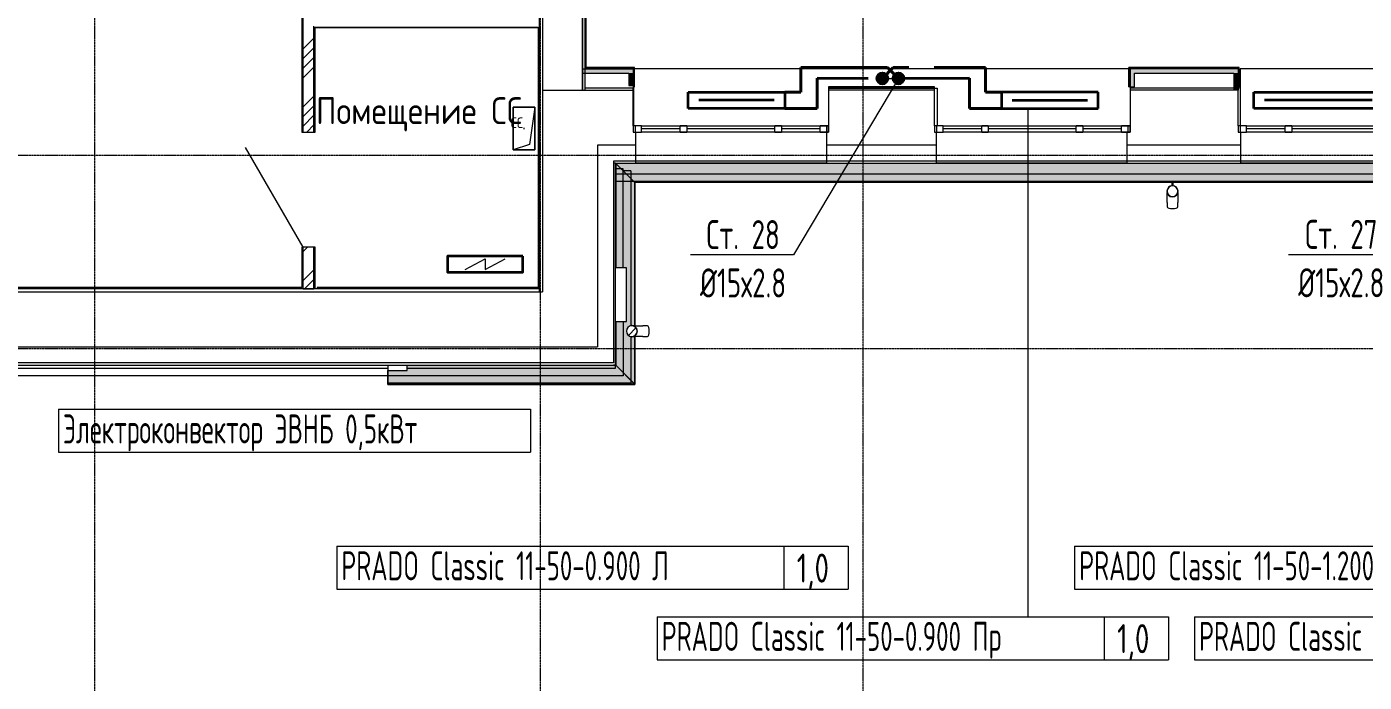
# Model space of a CAD drawing. Header units: millimetres. Extents: x -3929 to 624051, y 52832 to 514950.
# Drawn here: x 176184 to 188631, y 235758 to 241857 of the extents above; entities that cross this region are included whole.
import ezdxf
from ezdxf import colors
from ezdxf.entities.mleader import LeaderData, LeaderLine
from ezdxf.enums import TextEntityAlignment as Align
from ezdxf.math import Vec2, Vec3

# ---------------------------------------------------------------- set-up
doc = ezdxf.new("R2010")
doc.units = ezdxf.units.MM
for name, pattern in [('ADSK_Линия сетки', [25, 20, -2.5, 0, -2.5]), ('ADSK_Штриховая_ш2 п1', [3, 2, -1]), ('Hidden', [7.14375, 4.7625, -2.38125])]:
    doc.linetypes.add(name, pattern=pattern)
for name, color, linetype, lineweight in [('_ Окна', 7, 'Continuous', 9), ('Аннотация', 7, 'Continuous', 18), ('Двери', 7, 'Continuous', 9), ('Марки помещений', 7, 'Continuous', 20), ('Обобщенные модели', 7, 'Continuous', 18), ('ОВ-О-Оборудование', 32, 'Continuous', 35), ('ОВ-ТЕКСТ', 7, 'Continuous', 25), ('Ограждение', 7, 'Continuous', 9), ('Окна', 7, 'Continuous', 9), ('Оси', 253, 'Continuous', 9), ('Перекрытие', 7, 'Continuous', 18), ('Стены внутренние', 7, 'Continuous', 18), ('Стены наружные', 7, 'Continuous', 18), ('Стены несущие', 7, 'Continuous', 30), ('Стены отделка', 7, 'Continuous', 30), ('Стены штриховка', 7, 'Continuous', 9)]:
    doc.layers.add(name, color=color, linetype=linetype, lineweight=lineweight)
for name, color, linetype in [('ПРИБОРЫ', 3, 'Continuous'), ('статистика приборов', 252, 'Continuous'), ('стояки', 7, 'Continuous')]:
    doc.layers.add(name, color=color, linetype=linetype)
doc.layers.add('т11.1', color=1, linetype='Continuous', true_color=0xff0000)
doc.layers.add('т21.1', color=5, linetype='Continuous', true_color=0x0000ff)
doc.styles.add('GOST Common_2', font='GOST_Common.ttf', dxfattribs={"width": 0.9, "height": 250})
doc.styles.add('GOST Common_5', font='GOST_Common.ttf', dxfattribs={"width": 0.9, "height": 200})
doc.styles.add('СТИЛЬ', font='simplex.shx', dxfattribs={"width": 0.65})

# ---------------------------------------------------------------- blocks, each defined once
blk = doc.blocks.new('*U2938')
at = {"layer": 'ОВ-О-Оборудование', "color": 32, "ltscale": 0.1, "true_color": 0xcd6928}
for p, q in [((600, 75), (-600, 75)), ((-600, 75), (-600, -75)), ((-500, 0), (500, 0)), ((600, -75), (600, 75)), ((-600, -75), (600, -75))]:
    blk.add_line(p, q, dxfattribs=at)
blk = doc.blocks.new('*U2937')
at = {"layer": 'ОВ-О-Оборудование', "color": 32, "ltscale": 0.1, "true_color": 0xcd6928}
for p, q in [((450, 75), (-450, 75)), ((-450, 75), (-450, -75)), ((-350, 0), (350, 0)), ((450, -75), (450, 75)), ((-450, -75), (450, -75))]:
    blk.add_line(p, q, dxfattribs=at)
blk = doc.blocks.new('2 этаж')
at = {"layer": 'Ограждение', "lineweight": 0, "transparency": 33554432}
for points in [[(372583, -171686), (372583, -171231), (372565, -171240), (372542, -171240), (372522, -171229), (372508, -171213), (372503, -171191), (372508, -171169), (372522, -171152), (372542, -171142), (372565, -171142), (372583, -171150), (372583, -169809), (372404, -169630), (372404, -170601), (372503, -170601), (372503, -171101), (372404, -171101), (372404, -171507), (372478, -171580)], [(382798, -169809), (382838, -169809), (382838, -169630), (380754, -169630), (380754, -169649), (380354, -169649), (380354, -169630), (372404, -169630), (372583, -169809), (382536, -169809)], [(382798, -169809), (382838, -169809), (382838, -169805), (372579, -169805), (372583, -169809), (382536, -169809)], [(372403, -170601), (372404, -170601), (372403, -170377)], [(372068, -171686), (372583, -171686), (372403, -171507), (370464, -171507), (370464, -171556), (370284, -171556), (370284, -171686), (370464, -171686)], [(372583, -171686), (372578, -171682), (370284, -171682), (370284, -171686), (372583, -171686)]]:
    blk.add_hatch(color=253, dxfattribs=at).paths.add_polyline_path(points)
h = blk.add_hatch(color=253, dxfattribs=at)
h.paths.add_polyline_path([(372583, -171686), (372583, -171231), (372579, -171233), (372579, -171682), (372583, -171686)])
h.paths.add_polyline_path([(372583, -171151), (372583, -169809), (372579, -169805), (372579, -171149), (372583, -171151)])
at = {"layer": 'Стены внутренние', "lineweight": 0}
for points in [[(372525, -168789), (372565, -168789), (372565, -168749), (372096, -168749), (372096, -168789)], [(377230, -168917), (377230, -168749), (377190, -168749), (377190, -168917)], [(377825, -168789), (378195, -168789), (378195, -168749), (377230, -168749), (377230, -168789), (377302, -168789)], [(372525, -168904), (372565, -168904), (372565, -168789), (372525, -168789)], [(378155, -168939), (378195, -168939), (378195, -168789), (378155, -168789)]]:
    blk.add_hatch(color=253, dxfattribs=at).paths.add_polyline_path(points)
at = {"layer": '_ Окна', "color": 253, "lineweight": 0}
for p, q in [((372645, -169279), (372565, -169279)), ((372565, -169279), (372565, -169339)), ((372565, -169339), (372645, -169339)), ((372585, -169279), (372585, -169339)), ((372645, -169339), (372645, -169279)), ((373005, -169309), (372645, -169309)), ((373005, -169339), (373005, -169279)), ((373005, -169279), (373065, -169279)), ((373065, -169339), (373005, -169339)), ((373065, -169279), (373065, -169339)), ((373885, -169309), (373065, -169309)), ((373885, -169339), (373885, -169279)), ((373885, -169279), (373945, -169279)), ((373945, -169339), (373885, -169339)), ((373945, -169279), (373945, -169339)), ((374305, -169309), (373945, -169309)), ((374305, -169339), (374305, -169279)), ((374305, -169279), (374385, -169279)), ((374385, -169339), (374305, -169339)), ((374365, -169279), (374365, -169339)), ((374385, -169279), (374385, -169339)), ((375450, -169279), (375370, -169279)), ((375370, -169279), (375370, -169339)), ((375370, -169339), (375450, -169339)), ((375390, -169279), (375390, -169339)), ((375450, -169339), (375450, -169279)), ((375810, -169309), (375450, -169309)), ((375810, -169339), (375810, -169279)), ((375810, -169279), (375870, -169279)), ((375870, -169339), (375810, -169339)), ((375870, -169279), (375870, -169339)), ((376690, -169309), (375870, -169309)), ((376690, -169339), (376690, -169279)), ((376690, -169279), (376750, -169279)), ((376750, -169339), (376690, -169339)), ((376750, -169279), (376750, -169339)), ((377110, -169309), (376750, -169309)), ((377110, -169339), (377110, -169279)), ((377110, -169279), (377190, -169279)), ((377190, -169339), (377110, -169339)), ((377170, -169279), (377170, -169339)), ((377190, -169279), (377190, -169339)), ((378275, -169279), (378195, -169279)), ((378195, -169279), (378195, -169339)), ((378195, -169339), (378275, -169339)), ((378215, -169279), (378215, -169339)), ((378275, -169339), (378275, -169279)), ((378635, -169309), (378275, -169309)), ((378635, -169339), (378635, -169279)), ((378635, -169279), (378695, -169279)), ((378695, -169339), (378635, -169339)), ((378695, -169279), (378695, -169339)), ((379515, -169309), (378695, -169309))]:
    blk.add_line(p, q, dxfattribs=at)
at = {"layer": 'Двери', "color": 253, "lineweight": 0}
blk.add_line((369494, -170408), (368959, -169481), dxfattribs=at)
at = {"layer": 'Обобщенные модели', "color": 253, "lineweight": 0}
for p, q in [((371450, -169505), (371450, -169105)), ((371450, -169105), (371650, -169105)), ((371650, -169105), (371450, -169105)), ((371450, -169105), (371450, -169505)), ((371650, -169105), (371600, -169455)), ((371650, -169105), (371650, -169505)), ((371650, -169505), (371650, -169105)), ((371600, -169455), (371450, -169505)), ((371650, -169505), (371450, -169505)), ((371450, -169505), (371650, -169505)), ((377580, -169799), (377580, -169803)), ((377580, -169803), (377580, -169805)), ((377580, -169805), (377580, -169807)), ((377580, -169809), (377580, -169838)), ((377590, -169803), (377590, -169799)), ((377590, -169805), (377590, -169803)), ((377590, -169807), (377590, -169805)), ((377590, -169838), (377590, -169809)), ((377535, -169904), (377535, -169902)), ((377535, -169907), (377535, -169904)), ((377535, -169910), (377535, -169907)), ((377535, -169913), (377535, -169910)), ((377535, -169917), (377535, -169913)), ((377535, -169920), (377535, -169917)), ((377535, -169924), (377535, -169920)), ((377535, -169928), (377535, -169924)), ((377535, -169932), (377535, -169928)), ((377535, -169936), (377535, -169932)), ((377535, -169941), (377535, -169936)), ((377535, -169945), (377535, -169941)), ((377535, -169950), (377535, -169945)), ((377535, -169955), (377535, -169950)), ((377535, -169960), (377535, -169955)), ((377535, -169965), (377535, -169960)), ((377535, -169971), (377535, -169965)), ((377535, -169976), (377535, -169971)), ((377535, -169981), (377535, -169976)), ((377535, -169987), (377535, -169981)), ((377535, -169993), (377535, -169987)), ((377535, -169993), (377535, -170035)), ((377635, -169902), (377635, -169903)), ((377635, -169903), (377635, -169906)), ((377635, -169906), (377635, -169909)), ((377635, -169909), (377635, -169912)), ((377635, -169912), (377635, -169915)), ((377635, -169915), (377635, -169919)), ((377635, -169919), (377635, -169922)), ((377635, -169922), (377635, -169926)), ((377635, -169926), (377635, -169930)), ((377635, -169930), (377635, -169935)), ((377635, -169935), (377635, -169939)), ((377635, -169939), (377635, -169943)), ((377635, -169943), (377635, -169948)), ((377635, -169948), (377635, -169953)), ((377635, -169953), (377635, -169958)), ((377635, -169958), (377635, -169963)), ((377635, -169963), (377635, -169968)), ((377635, -169968), (377635, -169974)), ((377635, -169974), (377635, -169979)), ((377635, -169979), (377635, -169985)), ((377635, -169985), (377635, -169990)), ((377635, -169990), (377635, -169993)), ((377635, -170035), (377635, -169993)), ((372567, -171141), (372568, -171141)), ((372569, -171241), (372567, -171241)), ((372568, -171141), (372570, -171141)), ((372572, -171241), (372569, -171241)), ((372570, -171141), (372573, -171141)), ((372575, -171241), (372572, -171241)), ((372573, -171141), (372576, -171141)), ((372578, -171241), (372575, -171241)), ((372576, -171141), (372578, -171141)), ((372578, -171141), (372579, -171141)), ((372579, -171241), (372578, -171241)), ((372580, -171141), (372582, -171141)), ((372581, -171241), (372580, -171241)), ((372583, -171141), (372587, -171141)), ((372585, -171241), (372583, -171241)), ((372588, -171241), (372585, -171241)), ((372587, -171141), (372591, -171141)), ((372592, -171241), (372588, -171241)), ((372591, -171141), (372595, -171141)), ((372597, -171241), (372592, -171241)), ((372595, -171141), (372599, -171141)), ((372601, -171241), (372597, -171241)), ((372599, -171141), (372603, -171141)), ((372605, -171241), (372601, -171241)), ((372603, -171141), (372608, -171141)), ((372610, -171241), (372605, -171241)), ((372608, -171141), (372613, -171141)), ((372615, -171241), (372610, -171241)), ((372613, -171141), (372617, -171141)), ((372620, -171241), (372615, -171241)), ((372617, -171141), (372622, -171141)), ((372625, -171241), (372620, -171241)), ((372622, -171141), (372628, -171141)), ((372630, -171241), (372625, -171241)), ((372628, -171141), (372633, -171141)), ((372635, -171241), (372630, -171241)), ((372633, -171141), (372638, -171141)), ((372640, -171241), (372635, -171241)), ((372638, -171141), (372644, -171141)), ((372646, -171241), (372640, -171241)), ((372644, -171141), (372649, -171141)), ((372651, -171241), (372646, -171241)), ((372649, -171141), (372655, -171141)), ((372657, -171241), (372651, -171241)), ((372655, -171141), (372657, -171141)), ((372700, -171141), (372657, -171141)), ((372657, -171241), (372700, -171241))]:
    blk.add_line(p, q, dxfattribs=at)
at = {"layer": 'Обобщенные модели', "color": 253, "linetype": 'Continuous', "lineweight": 0}
blk.add_line((372522, -171230), (372591, -171160), dxfattribs=at)
at = {"layer": 'Обобщенные модели', "color": 253, "lineweight": 0}
for centre, radius, start, end in [((371550, -169305), 2.5, 0, 180), ((371550, -169305), 2.5, 120, 180), ((371550, -169305), 2.5, 180, 0), ((371550, -169305), 2.5, 240, 345), ((371550, -169305), 2.5, 15, 90), ((377585, -169889), 52, 90, 270), ((377585, -169889), 50, 90, 270), ((377585, -169889), 52, 270, 90), ((377585, -169889), 50, 270, 90), ((372553, -171191), 52, 77.1429, 101.1114), ((372553, -171191), 50, 0, 180), ((372553, -171191), 50, 180, 0), ((372553, -171191), 52, 258.8886, 282.8571), ((372553, -171191), 52, 61.304, 77.1429), ((372553, -171191), 52, 282.8571, 298.696), ((372553, -171191), 52, 59.8057, 61.304), ((372553, -171191), 52, 298.696, 300.1943), ((372553, -171191), 52, 56.8239, 58.981), ((372553, -171191), 52, 301.019, 303.1761), ((372553, -171191), 52, 0, 54.6643), ((372553, -171191), 52, 305.3357, 0)]:
    blk.add_arc(centre, radius, start, end, dxfattribs=at)
for centre, major_axis, start_param, end_param in [((377585, -170035), (50, 0), 3.141593, 4.712389), ((377585, -170035), (50, 0), 4.712389, 6.283185), ((372700, -171191), (0, 50), 4.712389, 6.283185), ((372700, -171191), (0, 50), 3.141593, 4.712389)]:
    blk.add_ellipse(centre, major_axis=major_axis, ratio=0.309017, start_param=start_param, end_param=end_param, dxfattribs=at)
at = {"layer": 'Ограждение', "color": 253, "lineweight": 0}
for p, q in [((372404, -169630), (372403, -169629)), ((372403, -169629), (372589, -169629)), ((372404, -169630), (372582, -169807)), ((372583, -169809), (372404, -169630)), ((372404, -169630), (372404, -170601)), ((372404, -169630), (372404, -170601)), ((380354, -169630), (372404, -169630)), ((380354, -169630), (372404, -169630)), ((372589, -169629), (374365, -169629)), ((374365, -169629), (372589, -169629)), ((375389, -169629), (377160, -169629)), ((377160, -169629), (375389, -169629)), ((378219, -169629), (379995, -169629)), ((379995, -169629), (378219, -169629)), ((372582, -169807), (372578, -169803)), ((372578, -169803), (372578, -171149)), ((372578, -169803), (372579, -169805)), ((382838, -169803), (372578, -169803)), ((372579, -169805), (372582, -169807)), ((372580, -169805), (372579, -169805)), ((372579, -169805), (372579, -171150)), ((372582, -169807), (372579, -169805)), ((372579, -169805), (372579, -171149)), ((372579, -169805), (372582, -169807)), ((382838, -169805), (372579, -169805)), ((382838, -169805), (372579, -169805)), ((372582, -169807), (372580, -169805)), ((372580, -169805), (372580, -171150)), ((372580, -169805), (372582, -169807)), ((382838, -169805), (372580, -169805)), ((372582, -169807), (372582, -171151)), ((372582, -169808), (372582, -169807)), ((372582, -169807), (372582, -171151)), ((372583, -169809), (372582, -169807)), ((372582, -169807), (372583, -169809)), ((382838, -169807), (372582, -169807)), ((382838, -169807), (372582, -169807)), ((372582, -169808), (372582, -171151)), ((372582, -169808), (372582, -171151)), ((372582, -169808), (372583, -169809)), ((382838, -169808), (372582, -169808)), ((382838, -169808), (372582, -169808)), ((372583, -169809), (372583, -171151)), ((372583, -169809), (372583, -171151)), ((382838, -169809), (372583, -169809)), ((382838, -169809), (372583, -169809)), ((372404, -171101), (372404, -171507)), ((372404, -171101), (372404, -171507)), ((372578, -171234), (372578, -171681)), ((372579, -171233), (372579, -171682)), ((372579, -171233), (372579, -171682)), ((372580, -171233), (372580, -171682)), ((372582, -171231), (372582, -171685)), ((372582, -171232), (372582, -171684)), ((372582, -171232), (372582, -171685)), ((372582, -171232), (372582, -171684)), ((372583, -171231), (372583, -171686)), ((372583, -171231), (372583, -171686)), ((370464, -171507), (372404, -171507)), ((370464, -171507), (372404, -171507)), ((372403, -171506), (372383, -171506)), ((372404, -171507), (372403, -171506)), ((372583, -171686), (372404, -171507)), ((372404, -171507), (372582, -171684)), ((370284, -171556), (370284, -171684)), ((370284, -171686), (370284, -171556)), ((370284, -171684), (370284, -171681)), ((370284, -171681), (370284, -171682)), ((370284, -171681), (372578, -171681)), ((370284, -171682), (370284, -171684)), ((370284, -171684), (370284, -171682)), ((370284, -171682), (370284, -171682)), ((370284, -171682), (370284, -171684)), ((370284, -171684), (370284, -171682)), ((370284, -171682), (370284, -171684)), ((370284, -171682), (372579, -171682)), ((370284, -171682), (372579, -171682)), ((370284, -171682), (372580, -171682)), ((370284, -171685), (370284, -171684)), ((370284, -171686), (370284, -171684)), ((370284, -171684), (370284, -171686)), ((370284, -171684), (372582, -171684)), ((370284, -171684), (372582, -171684)), ((370284, -171685), (370284, -171686)), ((370284, -171685), (372582, -171685)), ((370284, -171685), (372582, -171685)), ((370284, -171686), (372583, -171686)), ((370284, -171686), (372583, -171686)), ((372578, -171681), (372579, -171682)), ((372582, -171684), (372578, -171681)), ((372579, -171682), (372582, -171684)), ((372582, -171684), (372579, -171682)), ((372580, -171682), (372579, -171682)), ((372579, -171682), (372582, -171684)), ((372580, -171682), (372582, -171684)), ((372582, -171684), (372580, -171682)), ((372582, -171684), (372583, -171686)), ((372583, -171686), (372582, -171684)), ((372582, -171685), (372582, -171684)), ((372582, -171685), (372583, -171686))]:
    blk.add_line(p, q, dxfattribs=at)
at = {"layer": 'Окна', "color": 253, "lineweight": 0}
for p, q in [((372645, -169279), (372565, -169279)), ((372565, -169279), (372565, -169339)), ((372565, -169339), (372645, -169339)), ((372645, -169279), (373005, -169279)), ((373005, -169339), (372645, -169339)), ((373065, -169279), (373005, -169279)), ((373005, -169339), (373065, -169339)), ((373065, -169279), (373885, -169279)), ((373885, -169339), (373065, -169339)), ((373945, -169279), (373885, -169279)), ((373885, -169339), (373945, -169339)), ((373945, -169279), (374305, -169279)), ((374305, -169339), (373945, -169339)), ((374385, -169279), (374305, -169279)), ((374305, -169339), (374385, -169339)), ((374385, -169339), (374385, -169279)), ((375450, -169279), (375370, -169279)), ((375370, -169279), (375370, -169339)), ((375370, -169339), (375450, -169339)), ((375450, -169279), (375810, -169279)), ((375810, -169339), (375450, -169339)), ((375870, -169279), (375810, -169279)), ((375810, -169339), (375870, -169339)), ((375870, -169279), (376690, -169279)), ((376690, -169339), (375870, -169339)), ((376750, -169279), (376690, -169279)), ((376690, -169339), (376750, -169339)), ((376750, -169279), (377110, -169279)), ((377110, -169339), (376750, -169339)), ((377190, -169279), (377110, -169279)), ((377110, -169339), (377190, -169339)), ((377190, -169339), (377190, -169279)), ((378275, -169279), (378195, -169279)), ((378195, -169279), (378195, -169339)), ((378195, -169339), (378275, -169339)), ((378275, -169279), (378635, -169279)), ((378635, -169339), (378275, -169339)), ((378695, -169279), (378635, -169279)), ((378635, -169339), (378695, -169339)), ((378695, -169279), (379515, -169279)), ((379515, -169339), (378695, -169339))]:
    blk.add_line(p, q, dxfattribs=at)
at = {"layer": 'Оси', "color": 253, "linetype": 'ADSK_Линия сетки', "lineweight": 0}
for p, q in [((367555, -176377), (367555, -127124)), ((371705, -176377), (371705, -149490)), ((374705, -176377), (374705, -149490)), ((354441, -169552), (407251, -169552)), ((354441, -171352), (414768, -171352))]:
    blk.add_line(p, q, dxfattribs=at)
at = {"layer": 'Перекрытие', "color": 253, "lineweight": 0}
for p, q in [((377178, -168749), (372577, -168749)), ((380482, -168749), (378214, -168749)), ((378214, -168749), (378214, -169279)), ((372569, -168917), (372569, -169279)), ((375370, -168929), (375394, -168929)), ((375394, -168929), (375394, -169279)), ((377214, -168929), (377214, -168917))]:
    blk.add_line(p, q, dxfattribs=at)
at = {"layer": 'Стены внутренние', "color": 253, "linetype": 'Continuous', "lineweight": 0}
for p, q in [((369494, -168564), (369594, -168464)), ((369494, -168654), (369594, -168554)), ((369494, -168744), (369594, -168644)), ((369494, -168833), (369594, -168733)), ((369494, -169103), (369594, -169003)), ((369494, -169193), (369594, -169093)), ((369494, -169282), (369594, -169182)), ((369528, -169338), (369594, -169272)), ((369494, -170450), (369536, -170408)), ((369494, -170719), (369594, -170619)), ((369507, -170796), (369594, -170709))]:
    blk.add_line(p, q, dxfattribs=at)
at = {"layer": 'Стены внутренние', "color": 253, "lineweight": 0}
for p, q in [((378207, -168763), (378214, -168763)), ((378214, -168775), (378207, -168775)), ((378195, -168929), (378207, -168929))]:
    blk.add_line(p, q, dxfattribs=at)
at = {"layer": 'Стены наружные', "color": 253, "lineweight": 0}
for p, q in [((378207, -168869), (378207, -168917)), ((372565, -168917), (372565, -168929)), ((378207, -168917), (378214, -168917)), ((374365, -169609), (372590, -169609)), ((377160, -169609), (375390, -169609)), ((379995, -169609), (378220, -169609)), ((372473, -169679), (372404, -169679)), ((382838, -169729), (372404, -169729)), ((372473, -170601), (372473, -169679)), ((372543, -169699), (372473, -169699)), ((372543, -169699), (372543, -171142)), ((382838, -169799), (372404, -169799)), ((372473, -171101), (372473, -171606)), ((372543, -171240), (372543, -171676)), ((370284, -171506), (370284, -171536)), ((372403, -171506), (372383, -171506)), ((372403, -171536), (372403, -171507)), ((366204, -171536), (370283, -171536)), ((372473, -171606), (366204, -171606)), ((370280, -171606), (370280, -171676)), ((370283, -171536), (370283, -171606)), ((370464, -171536), (372403, -171536)), ((372543, -171676), (370280, -171676))]:
    blk.add_line(p, q, dxfattribs=at)
at = {"layer": 'Стены несущие', "color": 253, "lineweight": 0}
for p, q in [((371723, -162452), (371723, -170826)), ((372096, -168949), (372096, -163000)), ((372096, -163020), (372096, -168949)), ((369494, -169338), (369494, -167271)), ((369594, -168363), (369594, -168353)), ((369594, -169338), (369594, -168363)), ((371723, -168949), (372565, -168949)), ((372565, -169279), (372565, -168949)), ((374385, -168949), (374385, -169279)), ((375370, -168949), (374385, -168949)), ((375370, -169279), (375370, -168949)), ((377190, -168949), (377190, -169279)), ((378195, -168949), (377190, -168949)), ((378195, -169279), (378195, -168949)), ((369494, -169338), (369594, -169338)), ((372590, -169459), (372590, -169339)), ((374365, -169339), (374365, -169459)), ((375390, -169459), (375390, -169339)), ((377160, -169339), (377160, -169459)), ((378220, -169459), (378220, -169339)), ((372590, -169459), (372233, -169459)), ((372233, -169459), (372233, -171336)), ((375390, -169459), (374365, -169459)), ((378220, -169459), (377160, -169459)), ((369494, -170796), (369494, -170408)), ((369594, -170408), (369494, -170408)), ((369594, -170796), (369594, -170408)), ((364725, -170826), (371723, -170826)), ((369494, -170796), (369594, -170796)), ((364217, -171336), (372233, -171336))]:
    blk.add_line(p, q, dxfattribs=at)
at = {"layer": 'Стены отделка', "color": 253, "lineweight": 0}
for p, q in [((372116, -163421), (372116, -168949)), ((372128, -168737), (372128, -163421)), ((369482, -165956), (369482, -169338)), ((371693, -170826), (371693, -167371)), ((369594, -168363), (369594, -168363)), ((369606, -168365), (371681, -168365)), ((369606, -169338), (369606, -168365)), ((371681, -168365), (371681, -170784)), ((372096, -168749), (372565, -168749)), ((372575, -168737), (372128, -168737)), ((372565, -168749), (372565, -168917)), ((372577, -168917), (372577, -168739)), ((377178, -168737), (377178, -168917)), ((378205, -168737), (377180, -168737)), ((378195, -168749), (377190, -168749)), ((377190, -168749), (377190, -168917)), ((378195, -168749), (378195, -168949)), ((378207, -168869), (378207, -168739)), ((372096, -168789), (372525, -168789)), ((372525, -168789), (372525, -168904)), ((377230, -168789), (378155, -168789)), ((377230, -168917), (377230, -168789)), ((378155, -168789), (378155, -168939)), ((378195, -168869), (378207, -168869)), ((372564, -168929), (372116, -168929)), ((372525, -168904), (372565, -168904)), ((372565, -168929), (372564, -168929)), ((372564, -168949), (372565, -168949)), ((372565, -168917), (372577, -168917)), ((372565, -168949), (372565, -168929)), ((374385, -168917), (374385, -168949)), ((375370, -168917), (374385, -168917)), ((375369, -168929), (375370, -168929)), ((375370, -168949), (375370, -168917)), ((375370, -168949), (375370, -168949)), ((377178, -168917), (377230, -168917)), ((378195, -168929), (377190, -168929)), ((377190, -168929), (377190, -168949)), ((378155, -168939), (378195, -168939)), ((378195, -168949), (378195, -168949)), ((369482, -169338), (369494, -169338)), ((369594, -169338), (369606, -169338)), ((372590, -169629), (372590, -169459)), ((374365, -169459), (374365, -169629)), ((375390, -169459), (375390, -169459)), ((375390, -169629), (375390, -169459)), ((377160, -169459), (377160, -169629)), ((378220, -169459), (378220, -169459)), ((378220, -169629), (378220, -169459)), ((372590, -169609), (372383, -169609)), ((372383, -169609), (372383, -171486)), ((372403, -169629), (372590, -169629)), ((372403, -171506), (372403, -169629)), ((375390, -169609), (374365, -169609)), ((374365, -169629), (375390, -169629)), ((378220, -169609), (377160, -169609)), ((377160, -169629), (378220, -169629)), ((369494, -170408), (369482, -170408)), ((369482, -170408), (369482, -170784)), ((369606, -170408), (369594, -170408)), ((369606, -170790), (369606, -170408)), ((372503, -170601), (372403, -170601)), ((372503, -171101), (372503, -170601)), ((371693, -170796), (364735, -170796)), ((369482, -170784), (364757, -170784)), ((369594, -170790), (369606, -170790)), ((371681, -170784), (369625, -170784)), ((369625, -170784), (369625, -170796)), ((371687, -170796), (371687, -170784)), ((371687, -170784), (371693, -170784)), ((372403, -171101), (372503, -171101)), ((364048, -171506), (372383, -171506)), ((372383, -171486), (364068, -171486)), ((370284, -171506), (370284, -171556)), ((370464, -171556), (370464, -171506)), ((370284, -171556), (370464, -171556))]:
    blk.add_line(p, q, dxfattribs=at)
at = {"layer": 'Стены штриховка', "color": 253, "lineweight": 0}
for p, q in [((372126, -168739), (372126, -163419)), ((369484, -165956), (369484, -169338)), ((369604, -168363), (371683, -168363)), ((369604, -169338), (369604, -168363)), ((371683, -168363), (371683, -170784)), ((372126, -168739), (372577, -168739)), ((372575, -168917), (372575, -168737)), ((372577, -168737), (372575, -168737)), ((372577, -168739), (372577, -168737)), ((377180, -168737), (377178, -168737)), ((377178, -168739), (378207, -168739)), ((377180, -168917), (377180, -168737)), ((378205, -168869), (378205, -168737)), ((378207, -168737), (378205, -168737)), ((378207, -168739), (378207, -168737)), ((375370, -168919), (374385, -168919)), ((374385, -168929), (375369, -168929)), ((372403, -169629), (372383, -169629)), ((369484, -170408), (369484, -170786)), ((369604, -170790), (369604, -170408)), ((369484, -170786), (364755, -170786)), ((369625, -170786), (371687, -170786)), ((371683, -170784), (371687, -170784))]:
    blk.add_line(p, q, dxfattribs=at)
at = {"layer": 'Аннотация', "color": 253, "lineweight": 0, "style": 'GOST Common_5', "width": 0.9}
blk.add_text('СС', height=100, dxfattribs=at).set_placement((371427, -169302))
at = {"layer": 'Марки помещений', "color": 253, "lineweight": 0, "style": 'GOST Common_2', "width": 0.9}
blk.add_text('Помещение СС', height=250, dxfattribs=at).set_placement((369615, -169264))
blk = doc.blocks.new('*U2929')
at = {"layer": 'ОВ-О-Оборудование', "color": 32, "ltscale": 0.1, "true_color": 0xcd6928}
blk.add_lwpolyline([(0, -75), (700, -75), (700, 75), (0, 75)], close=True, dxfattribs=at)
at = {"layer": 'ОВ-О-Оборудование', "color": 32, "lineweight": 0, "ltscale": 0.1, "true_color": 0xcd6928}
blk.add_lwpolyline([(536, 50), (350, -50), (350, 50), (164, -50)], dxfattribs=at)

msp = doc.modelspace()

# ---------------------------------------------------------------- hatches: boundary and pattern name
at = {"layer": 'т11.1', "lineweight": 40}
h = msp.add_hatch(color=256, dxfattribs=at)
h.dxf.hatch_style = 1
h.paths.add_polyline_path([(184346.103, 241376.396, 1), (184246.103, 241376.396, 1)])
at = {"layer": 'т21.1', "linetype": 'ADSK_Штриховая_ш2 п1', "lineweight": 40, "ltscale": 50}
h = msp.add_hatch(color=256, dxfattribs=at)
h.dxf.hatch_style = 1
h.paths.add_polyline_path([(184196.103, 241376.396, 1), (184096.103, 241376.396, 1)])

# ---------------------------------------------------------------- linework, layer by layer
at = {"layer": 'ПРИБОРЫ', "color": 7, "lineweight": 15}
for p, q in [((176478.307, 238297.746), (180870.92, 238297.746)), ((176478.307, 238297.746), (180870.92, 238297.746)), ((176478.307, 238297.746), (176478.307, 237897.746)), ((180870.92, 238297.746), (180870.92, 237897.746)), ((176478.307, 237897.746), (180870.92, 237897.746)), ((179068.786, 237024.642), (183828.406, 237024.642)), ((179068.786, 237024.642), (183828.406, 237024.642)), ((179068.786, 237024.642), (179068.786, 236624.642)), ((183228.406, 237024.642), (183228.406, 236624.642)), ((183828.406, 237024.642), (183828.406, 236624.642)), ((185935.046, 237024.642), (190694.666, 237024.642)), ((185935.046, 237024.642), (190694.666, 237024.642)), ((185935.046, 237024.642), (185935.046, 236624.642)), ((179068.786, 236624.642), (183828.406, 236624.642)), ((185935.046, 236624.642), (190694.666, 236624.642)), ((182050.037, 236367.821), (186809.657, 236367.821)), ((182050.037, 236367.821), (186809.657, 236367.821)), ((182050.037, 236367.821), (182050.037, 235967.821)), ((186209.657, 236367.821), (186209.657, 235967.821)), ((186809.657, 236367.821), (186809.657, 235967.821)), ((187050.083, 236367.821), (191809.703, 236367.821)), ((187050.083, 236367.821), (191809.703, 236367.821)), ((187050.083, 236367.821), (187050.083, 235967.821)), ((182050.037, 235967.821), (186809.657, 235967.821)), ((187050.083, 235967.821), (191809.703, 235967.821))]:
    msp.add_line(p, q, dxfattribs=at)
at = {"layer": 'стояки', "color": 7, "lineweight": 15}
msp.add_lwpolyline([(185498.885, 241097.737), (185498.885, 236367.821)], dxfattribs=at)
at = {"layer": 'т11.1', "lineweight": 40}
for p, q in [((183388.361, 241247.737), (183388.361, 241477.394)), ((183388.361, 241477.394), (184195.105, 241477.394)), ((184296.103, 241376.396), (184195.105, 241477.394)), ((184955.574, 241377.394), (184296.103, 241376.396)), ((184955.574, 241097.737), (184955.574, 241377.394)), ((183238.361, 241247.737), (183388.361, 241247.737)), ((185255.574, 241097.737), (184955.574, 241097.737))]:
    msp.add_line(p, q, dxfattribs=at)
msp.add_circle((184296.103, 241376.396), 50, dxfattribs=at)
at = {"layer": 'т21.1', "linetype": 'Hidden', "lineweight": 40, "ltscale": 100}
for p, q in [((184146.103, 241376.396), (184247.1, 241477.394)), ((185105.574, 241477.394), (184247.1, 241477.394)), ((185105.574, 241247.737), (185105.574, 241477.394)), ((183538.361, 241097.737), (183538.361, 241377.394)), ((183538.361, 241377.394), (184146.103, 241376.396)), ((185255.574, 241247.737), (185105.574, 241247.737)), ((183238.361, 241097.737), (183538.361, 241097.737))]:
    msp.add_line(p, q, dxfattribs=at)
at = {"layer": 'т21.1', "lineweight": 40, "ltscale": 50}
msp.add_circle((184146.103, 241376.396), 50, dxfattribs=at)

# ---------------------------------------------------------------- block references
at = {"layer": 'ОВ-О-Оборудование', "ltscale": 10, "xscale": -1}
for name, p in [('*U2937', (182788.361, 241172.737)), ('*U2938', (188203.36, 241172.737))]:
    msp.add_blockref(name, p, dxfattribs=at)
at = {"layer": 'ОВ-О-Оборудование', "ltscale": 10}
msp.add_blockref('*U2937', (185705.574, 241172.737), dxfattribs=at)
at = {"layer": 'ОВ-О-Оборудование', "color": 2, "ltscale": 10, "rotation": 180}
msp.add_blockref('*U2929', (180799.481, 239648.609), dxfattribs=at)
at = {"layer": 'стояки', "color": 5, "lineweight": 40}
msp.add_blockref('2 этаж', (-190738.98, 410215.433), dxfattribs=at)

# ---------------------------------------------------------------- texts
at = {"layer": 'статистика приборов', "color": 7, "style": 'СТИЛЬ', "width": 0.6}
for s, p in [('Электроконвектор ЭВНБ 0,5кВт', (176521.283, 237979.599)), ('PRADO Classic 11-50-0.900 Л      ', (179111.762, 236706.495)), ('PRADO Classic 11-50-1.200 Л      ', (185978.022, 236706.495)), ('PRADO Classic 11-50-0.900 Пр      ', (182093.013, 236049.674)), ('PRADO Classic 11-50-1.000 Пр      ', (187093.06, 236049.674))]:
    msp.add_text(s, height=270, dxfattribs=at).set_placement(p)
at = {"layer": 'статистика приборов', "color": 7, "style": 'СТИЛЬ', "width": 0.7}
for p in [(183499.472, 236685.093), (186480.723, 236028.272)]:
    msp.add_text('1,0', height=270, dxfattribs=at).set_placement(p, align=Align.CENTER)

# ---------------------------------------------------------------- leaders
at = {"layer": 'ОВ-ТЕКСТ', "color": 7}
ml = msp.add_multileader_mtext('Standard', dxfattribs=at)
ml.set_content('\\A1;Ст. 28^J%%C15х2.8 ', color=7, style='СТИЛЬ')
ml.set_leader_properties(color=7, lineweight=18)
ml.build(insert=Vec2(0, 0))
ml.multileader.update_dxf_attribs({"text_left_attachment_type": 6, "text_right_attachment_type": 6, "dogleg_length": 0.36, "arrow_head_size": 0.126})
ctx = ml.context
ctx.base_point, ctx.char_height, ctx.arrow_head_size, ctx.landing_gap_size, ctx.plane_origin = Vec3(182381.903, 239734.097), 270, 0.126, 0.063, Vec3(189002.816, 235628.011)
ctx.left_attachment, ctx.right_attachment, ctx.text_align_type = 6, 6, 1
notes = []
notes.append((ctx, [(1, (1, 1, 0), (183318.281, 239734.097), (-1, 0), 0.252, [(0, [(184146.103, 241374.396), (184296.103, 241374.396)], 0, [])])]))
ctx.mtext.insert, ctx.mtext.width, ctx.mtext.alignment, ctx.mtext.flow_direction = Vec3(182849.966, 240058.097), 1404.14984, 2, 5
ml = msp.add_multileader_mtext('Standard', dxfattribs=at)
ml.set_content('\\A1;Ст. 27^J%%C15х2.8 ', color=7, style='СТИЛЬ')
ml.set_leader_properties(color=7, lineweight=18)
ml.build(insert=Vec2(0, 0))
ml.multileader.update_dxf_attribs({"text_left_attachment_type": 6, "text_right_attachment_type": 6, "dogleg_length": 0.36, "arrow_head_size": 0.126})
ctx = ml.context
ctx.base_point, ctx.char_height, ctx.arrow_head_size, ctx.landing_gap_size, ctx.plane_origin = Vec3(187948.902, 239736.097), 270, 0.126, 0.063, Vec3(194569.815, 235630.011)
ctx.left_attachment, ctx.right_attachment, ctx.text_align_type = 6, 6, 1
notes.append((ctx, [(1, (1, 1, 0), (188885.28, 239736.097), (-1, 0), 0.252, [(0, [(189713.101, 241376.396), (189863.101, 241376.396)], 0, [])])]))
ctx.mtext.insert, ctx.mtext.width, ctx.mtext.alignment, ctx.mtext.flow_direction = Vec3(188416.965, 240060.097), 1404.14984, 2, 5
for ctx, leaders in notes:
    for number, flags, end, landing, length, lines in leaders:
        leader = LeaderData()
        leader.index, (leader.has_last_leader_line, leader.has_dogleg_vector, leader.attachment_direction) = number, flags
        leader.last_leader_point, leader.dogleg_vector, leader.dogleg_length = Vec3(end), Vec3(landing), length
        for number, points, colour, breaks in lines:
            line = LeaderLine()
            line.index, line.vertices, line.color, line.breaks = number, Vec3.list(points), colors.encode_raw_color(colour), breaks
            leader.lines.append(line)
        ctx.leaders.append(leader)

doc.saveas('drawing.dxf')
